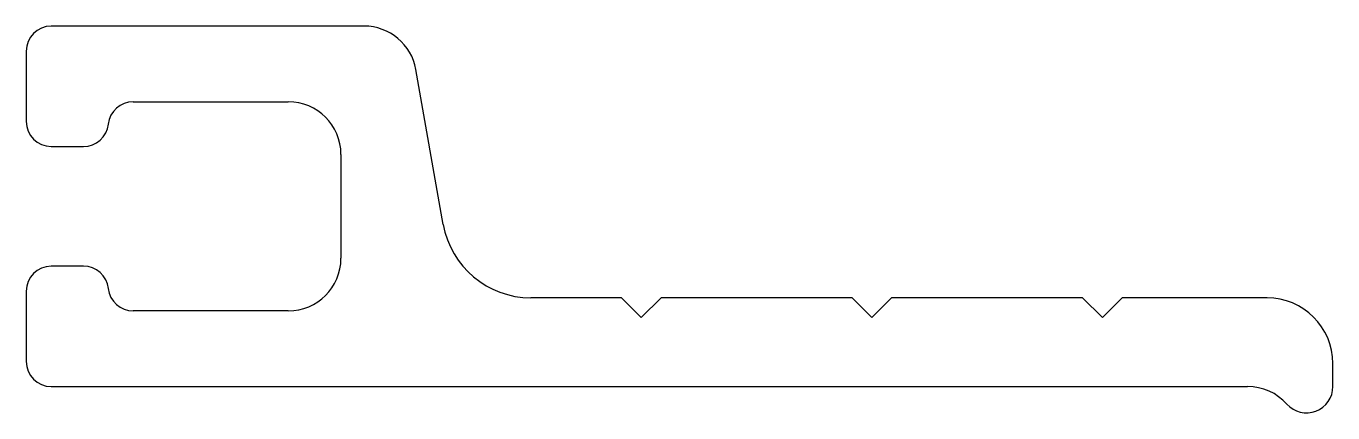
# Model space of a CAD drawing. Extents: x -9.5 to 10.3, y 0.2 to 6.1.
import ezdxf

# ---------------------------------------------------------------- set-up
doc = ezdxf.new("R2010")
doc.units = 0
doc.layers.add('1', color=4, linetype='CONTINUOUS')

msp = doc.modelspace()

# ---------------------------------------------------------------- linework, layer by layer
at = {"layer": '1', "color": 7}
for p, q in [((-4.376, 6.061), (-9.126, 6.061)), ((-9.506, 5.681), (-9.506, 4.611)), ((-3.174, 3.046), (-3.589, 5.4)), ((-7.881, 4.911), (-5.526, 4.911)), ((-9.126, 4.231), (-8.636, 4.231)), ((-4.726, 4.111), (-4.726, 2.531)), ((-8.636, 2.411), (-9.126, 2.411)), ((-9.506, 2.031), (-9.506, 0.961)), ((-0.466, 1.931), (-1.844, 1.931)), ((-0.166, 1.631), (-0.466, 1.931)), ((0.134, 1.931), (-0.166, 1.631)), ((3.034, 1.931), (0.134, 1.931)), ((3.334, 1.631), (3.034, 1.931)), ((3.634, 1.931), (3.334, 1.631)), ((6.534, 1.931), (3.634, 1.931)), ((6.834, 1.631), (6.534, 1.931)), ((7.134, 1.931), (6.834, 1.631)), ((9.334, 1.931), (7.134, 1.931)), ((-5.526, 1.731), (-7.881, 1.731)), ((10.334, 0.581), (10.334, 0.931)), ((-9.126, 0.581), (9.039, 0.581))]:
    msp.add_line(p, q, dxfattribs=at)
for centre, radius, start, end in [((-9.126, 5.681), 0.38, 90, 180), ((-4.376, 5.261), 0.8, 10, 90), ((-7.881, 4.531), 0.38, 90, 173.9577), ((-5.526, 4.111), 0.8, 360, 90), ((-9.126, 4.611), 0.38, 180, 270), ((-8.636, 4.611), 0.38, 270, 353.9577), ((-1.844, 3.281), 1.35, 190, 270), ((-9.126, 2.031), 0.38, 90, 180), ((-8.636, 2.031), 0.38, 6.0423, 90), ((-5.526, 2.531), 0.8, 270, 360), ((-7.881, 2.111), 0.38, 186.0423, 270), ((9.334, 0.931), 1, 0, 90), ((-9.126, 0.961), 0.38, 180, 270), ((9.039, -0.219), 0.8, 41.8103, 90), ((9.934, 0.581), 0.4, 221.8103, 0)]:
    msp.add_arc(centre, radius, start, end, dxfattribs=at)

doc.saveas('drawing.dxf')
